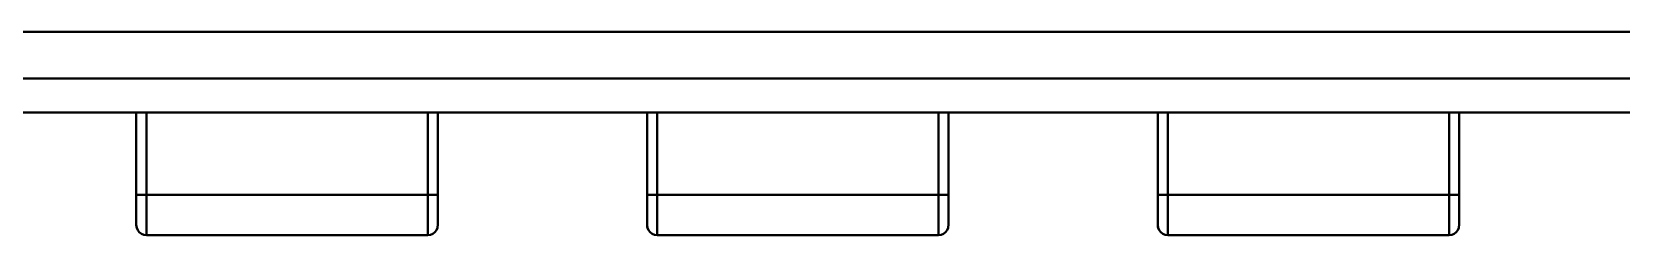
# Model space of a CAD drawing. Extents: x 193 to 1101, y 70 to 664.
# Drawn here: x 450.65 to 466.46, y 489.89 to 491.91 of the extents above; entities that cross this region are included whole.
import ezdxf

# ---------------------------------------------------------------- set-up
doc = ezdxf.new("R2010")
doc.units = 0
doc.header["$MEASUREMENT"] = 0
doc.layers.add('Основная', color=7, linetype='CONTINUOUS', lineweight=40)

msp = doc.modelspace()

# ---------------------------------------------------------------- linework, layer by layer
at = {"layer": 'Основная'}
for p, q in [((481.472, 491.912), (429.992, 491.912)), ((481.472, 491.912), (429.992, 491.912)), ((481.936, 491.448), (429.528, 491.448)), ((481.936, 491.448), (429.528, 491.448)), ((482.272, 491.112), (429.192, 491.112)), ((482.272, 491.112), (429.192, 491.112)), ((449.612, 491.112), (451.692, 491.112)), ((449.612, 491.112), (451.692, 491.112)), ((451.692, 491.112), (451.692, 490.292)), ((451.692, 490.292), (451.692, 491.112)), ((451.692, 491.112), (451.692, 490.292)), ((451.692, 490.292), (451.692, 491.112)), ((451.792, 490.292), (451.792, 491.112)), ((451.792, 490.292), (451.792, 491.112)), ((454.592, 490.292), (454.592, 491.112)), ((454.592, 490.292), (454.592, 491.112)), ((454.692, 490.292), (454.692, 491.112)), ((454.692, 491.112), (456.772, 491.112)), ((454.692, 490.292), (454.692, 491.112)), ((454.692, 490.292), (454.692, 491.112)), ((454.692, 491.112), (456.772, 491.112)), ((454.692, 490.292), (454.692, 491.112)), ((456.772, 491.112), (456.772, 490.292)), ((456.772, 490.292), (456.772, 491.112)), ((456.772, 491.112), (456.772, 490.292)), ((456.772, 490.292), (456.772, 491.112)), ((456.872, 490.292), (456.872, 491.112)), ((456.872, 490.292), (456.872, 491.112)), ((459.672, 490.292), (459.672, 491.112)), ((459.672, 490.292), (459.672, 491.112)), ((459.772, 490.292), (459.772, 491.112)), ((459.772, 491.112), (461.852, 491.112)), ((459.772, 490.292), (459.772, 491.112)), ((459.772, 490.292), (459.772, 491.112)), ((459.772, 491.112), (461.852, 491.112)), ((459.772, 490.292), (459.772, 491.112)), ((461.852, 491.112), (461.852, 490.292)), ((461.852, 490.292), (461.852, 491.112)), ((461.852, 491.112), (461.852, 490.292)), ((461.852, 490.292), (461.852, 491.112)), ((461.952, 490.292), (461.952, 491.112)), ((461.952, 490.292), (461.952, 491.112)), ((464.752, 490.292), (464.752, 491.112)), ((464.752, 490.292), (464.752, 491.112)), ((464.852, 490.292), (464.852, 491.112)), ((464.852, 491.112), (466.932, 491.112)), ((464.852, 490.292), (464.852, 491.112)), ((464.852, 490.292), (464.852, 491.112)), ((464.852, 491.112), (466.932, 491.112)), ((464.852, 490.292), (464.852, 491.112)), ((451.692, 490.292), (451.692, 489.994)), ((451.692, 490.218), (451.692, 490.292)), ((451.696, 490.292), (451.692, 490.292)), ((451.692, 490.292), (451.692, 489.994)), ((451.692, 490.218), (451.692, 490.292)), ((451.696, 490.292), (451.692, 490.292)), ((451.696, 490.292), (451.706, 490.292)), ((451.696, 490.292), (451.706, 490.292)), ((451.706, 490.292), (451.722, 490.292)), ((451.706, 490.292), (451.722, 490.292)), ((451.722, 490.292), (451.742, 490.292)), ((451.722, 490.292), (451.742, 490.292)), ((451.742, 490.292), (451.766, 490.292)), ((451.742, 490.292), (451.766, 490.292)), ((451.766, 490.292), (451.792, 490.292)), ((451.766, 490.292), (451.792, 490.292)), ((451.792, 490.292), (454.592, 490.292)), ((451.792, 490.188), (451.792, 490.292)), ((451.792, 490.292), (454.592, 490.292)), ((451.792, 490.188), (451.792, 490.292)), ((454.618, 490.292), (454.592, 490.292)), ((454.592, 490.188), (454.592, 490.292)), ((454.618, 490.292), (454.592, 490.292)), ((454.592, 490.188), (454.592, 490.292)), ((454.618, 490.292), (454.642, 490.292)), ((454.618, 490.292), (454.642, 490.292)), ((454.642, 490.292), (454.662, 490.292)), ((454.642, 490.292), (454.662, 490.292)), ((454.662, 490.292), (454.678, 490.292)), ((454.662, 490.292), (454.678, 490.292)), ((454.678, 490.292), (454.688, 490.292)), ((454.678, 490.292), (454.688, 490.292)), ((454.688, 490.292), (454.692, 490.292)), ((454.688, 490.292), (454.692, 490.292)), ((454.692, 490.002), (454.692, 490.292)), ((454.692, 490.262), (454.692, 490.292)), ((454.692, 490.002), (454.692, 490.292)), ((454.692, 490.262), (454.692, 490.292)), ((456.772, 490.292), (456.772, 489.994)), ((456.772, 490.218), (456.772, 490.292)), ((456.776, 490.292), (456.772, 490.292)), ((456.772, 490.292), (456.772, 489.994)), ((456.772, 490.218), (456.772, 490.292)), ((456.776, 490.292), (456.772, 490.292)), ((456.776, 490.292), (456.786, 490.292)), ((456.776, 490.292), (456.786, 490.292)), ((456.786, 490.292), (456.802, 490.292)), ((456.786, 490.292), (456.802, 490.292)), ((456.802, 490.292), (456.822, 490.292)), ((456.802, 490.292), (456.822, 490.292)), ((456.822, 490.292), (456.846, 490.292)), ((456.822, 490.292), (456.846, 490.292)), ((456.846, 490.292), (456.872, 490.292)), ((456.846, 490.292), (456.872, 490.292)), ((456.872, 490.292), (459.672, 490.292)), ((456.872, 490.188), (456.872, 490.292)), ((456.872, 490.292), (459.672, 490.292)), ((456.872, 490.188), (456.872, 490.292)), ((459.698, 490.292), (459.672, 490.292)), ((459.672, 490.188), (459.672, 490.292)), ((459.698, 490.292), (459.672, 490.292)), ((459.672, 490.188), (459.672, 490.292)), ((459.698, 490.292), (459.722, 490.292)), ((459.698, 490.292), (459.722, 490.292)), ((459.722, 490.292), (459.742, 490.292)), ((459.722, 490.292), (459.742, 490.292)), ((459.742, 490.292), (459.758, 490.292)), ((459.742, 490.292), (459.758, 490.292)), ((459.758, 490.292), (459.768, 490.292)), ((459.758, 490.292), (459.768, 490.292)), ((459.768, 490.292), (459.772, 490.292)), ((459.768, 490.292), (459.772, 490.292)), ((459.772, 490.002), (459.772, 490.292)), ((459.772, 490.262), (459.772, 490.292)), ((459.772, 490.002), (459.772, 490.292)), ((459.772, 490.262), (459.772, 490.292)), ((461.852, 490.292), (461.852, 489.994)), ((461.852, 490.218), (461.852, 490.292)), ((461.856, 490.292), (461.852, 490.292)), ((461.852, 490.292), (461.852, 489.994)), ((461.852, 490.218), (461.852, 490.292)), ((461.856, 490.292), (461.852, 490.292)), ((461.856, 490.292), (461.866, 490.292)), ((461.856, 490.292), (461.866, 490.292)), ((461.866, 490.292), (461.882, 490.292)), ((461.866, 490.292), (461.882, 490.292)), ((461.882, 490.292), (461.902, 490.292)), ((461.882, 490.292), (461.902, 490.292)), ((461.902, 490.292), (461.926, 490.292)), ((461.902, 490.292), (461.926, 490.292)), ((461.926, 490.292), (461.952, 490.292)), ((461.926, 490.292), (461.952, 490.292)), ((461.952, 490.292), (464.752, 490.292)), ((461.952, 490.188), (461.952, 490.292)), ((461.952, 490.292), (464.752, 490.292)), ((461.952, 490.188), (461.952, 490.292)), ((464.778, 490.292), (464.752, 490.292)), ((464.752, 490.188), (464.752, 490.292)), ((464.778, 490.292), (464.752, 490.292)), ((464.752, 490.188), (464.752, 490.292)), ((464.778, 490.292), (464.802, 490.292)), ((464.778, 490.292), (464.802, 490.292)), ((464.802, 490.292), (464.822, 490.292)), ((464.802, 490.292), (464.822, 490.292)), ((464.822, 490.292), (464.838, 490.292)), ((464.822, 490.292), (464.838, 490.292)), ((464.838, 490.292), (464.848, 490.292)), ((464.838, 490.292), (464.848, 490.292)), ((464.848, 490.292), (464.852, 490.292)), ((464.848, 490.292), (464.852, 490.292)), ((464.852, 490.002), (464.852, 490.292)), ((464.852, 490.262), (464.852, 490.292)), ((464.852, 490.002), (464.852, 490.292)), ((464.852, 490.262), (464.852, 490.292)), ((451.692, 490.152), (451.692, 490.218)), ((451.692, 490.152), (451.692, 490.218)), ((451.692, 490.098), (451.692, 490.152)), ((451.692, 490.098), (451.692, 490.152)), ((451.792, 490.092), (451.792, 490.188)), ((451.792, 490.092), (451.792, 490.188)), ((454.592, 490.092), (454.592, 490.188)), ((454.592, 490.092), (454.592, 490.188)), ((454.692, 490.23), (454.692, 490.262)), ((454.692, 490.23), (454.692, 490.262)), ((454.692, 490.17), (454.692, 490.23)), ((454.692, 490.17), (454.692, 490.23)), ((454.692, 490.112), (454.692, 490.17)), ((454.692, 490.112), (454.692, 490.17)), ((454.692, 490.064), (454.692, 490.112)), ((454.692, 490.064), (454.692, 490.112)), ((456.772, 490.152), (456.772, 490.218)), ((456.772, 490.152), (456.772, 490.218)), ((456.772, 490.098), (456.772, 490.152)), ((456.772, 490.098), (456.772, 490.152)), ((456.872, 490.092), (456.872, 490.188)), ((456.872, 490.092), (456.872, 490.188)), ((459.672, 490.092), (459.672, 490.188)), ((459.672, 490.092), (459.672, 490.188)), ((459.772, 490.23), (459.772, 490.262)), ((459.772, 490.23), (459.772, 490.262)), ((459.772, 490.17), (459.772, 490.23)), ((459.772, 490.17), (459.772, 490.23)), ((459.772, 490.112), (459.772, 490.17)), ((459.772, 490.112), (459.772, 490.17)), ((459.772, 490.064), (459.772, 490.112)), ((459.772, 490.064), (459.772, 490.112)), ((461.852, 490.152), (461.852, 490.218)), ((461.852, 490.152), (461.852, 490.218)), ((461.852, 490.098), (461.852, 490.152)), ((461.852, 490.098), (461.852, 490.152)), ((461.952, 490.092), (461.952, 490.188)), ((461.952, 490.092), (461.952, 490.188)), ((464.752, 490.092), (464.752, 490.188)), ((464.752, 490.092), (464.752, 490.188)), ((464.852, 490.23), (464.852, 490.262)), ((464.852, 490.23), (464.852, 490.262)), ((464.852, 490.17), (464.852, 490.23)), ((464.852, 490.17), (464.852, 490.23)), ((464.852, 490.112), (464.852, 490.17)), ((464.852, 490.112), (464.852, 490.17)), ((464.852, 490.064), (464.852, 490.112)), ((464.852, 490.064), (464.852, 490.112)), ((451.692, 490.052), (451.692, 490.098)), ((451.692, 490.052), (451.692, 490.098)), ((451.692, 490.018), (451.692, 490.052)), ((451.692, 490.018), (451.692, 490.052)), ((451.692, 489.998), (451.692, 490.018)), ((451.692, 489.998), (451.692, 490.018)), ((451.692, 489.994), (451.692, 489.998)), ((451.692, 489.994), (451.692, 489.998)), ((451.692, 489.994), (451.696, 489.966)), ((451.696, 489.966), (451.692, 489.994)), ((451.692, 489.994), (451.696, 489.966)), ((451.696, 489.966), (451.692, 489.994)), ((451.696, 489.966), (451.692, 489.992)), ((451.696, 489.966), (451.692, 489.992)), ((451.694, 489.978), (451.692, 489.98)), ((451.694, 489.978), (451.692, 489.98)), ((451.694, 489.976), (451.694, 489.978)), ((451.694, 489.976), (451.694, 489.978)), ((451.694, 489.974), (451.694, 489.976)), ((451.694, 489.974), (451.694, 489.976)), ((451.696, 489.966), (451.694, 489.974)), ((451.696, 489.966), (451.694, 489.974)), ((451.696, 489.966), (451.706, 489.942)), ((451.706, 489.942), (451.696, 489.966)), ((451.696, 489.966), (451.706, 489.942)), ((451.706, 489.942), (451.696, 489.966)), ((451.792, 490.01), (451.792, 490.092)), ((451.792, 490.01), (451.792, 490.092)), ((451.792, 489.946), (451.792, 490.01)), ((451.792, 489.946), (451.792, 490.01)), ((454.592, 490.01), (454.592, 490.092)), ((454.592, 490.01), (454.592, 490.092)), ((454.592, 489.946), (454.592, 490.01)), ((454.592, 489.946), (454.592, 490.01)), ((454.678, 489.942), (454.688, 489.966)), ((454.678, 489.942), (454.688, 489.966)), ((454.678, 489.942), (454.688, 489.966)), ((454.678, 489.942), (454.688, 489.966)), ((454.688, 489.966), (454.692, 490.002)), ((454.688, 489.966), (454.692, 490.002)), ((454.688, 489.966), (454.692, 490.002)), ((454.688, 489.966), (454.692, 490.002)), ((454.692, 490.026), (454.692, 490.064)), ((454.692, 490.026), (454.692, 490.064)), ((454.692, 490.002), (454.692, 490.026)), ((454.692, 490.002), (454.692, 490.026)), ((456.772, 490.052), (456.772, 490.098)), ((456.772, 490.052), (456.772, 490.098)), ((456.772, 490.018), (456.772, 490.052)), ((456.772, 490.018), (456.772, 490.052)), ((456.772, 489.998), (456.772, 490.018)), ((456.772, 489.998), (456.772, 490.018)), ((456.772, 489.994), (456.772, 489.998)), ((456.772, 489.994), (456.772, 489.998)), ((456.772, 489.994), (456.776, 489.966)), ((456.776, 489.966), (456.772, 489.994)), ((456.772, 489.994), (456.776, 489.966)), ((456.776, 489.966), (456.772, 489.994)), ((456.776, 489.966), (456.772, 489.992)), ((456.776, 489.966), (456.772, 489.992)), ((456.774, 489.978), (456.772, 489.98)), ((456.774, 489.978), (456.772, 489.98)), ((456.774, 489.976), (456.774, 489.978)), ((456.774, 489.976), (456.774, 489.978)), ((456.774, 489.974), (456.774, 489.976)), ((456.774, 489.974), (456.774, 489.976)), ((456.776, 489.966), (456.774, 489.974)), ((456.776, 489.966), (456.774, 489.974)), ((456.776, 489.966), (456.786, 489.942)), ((456.786, 489.942), (456.776, 489.966)), ((456.776, 489.966), (456.786, 489.942)), ((456.786, 489.942), (456.776, 489.966)), ((456.872, 490.01), (456.872, 490.092)), ((456.872, 490.01), (456.872, 490.092)), ((456.872, 489.946), (456.872, 490.01)), ((456.872, 489.946), (456.872, 490.01)), ((459.672, 490.01), (459.672, 490.092)), ((459.672, 490.01), (459.672, 490.092)), ((459.672, 489.946), (459.672, 490.01)), ((459.672, 489.946), (459.672, 490.01)), ((459.758, 489.942), (459.768, 489.966)), ((459.758, 489.942), (459.768, 489.966)), ((459.758, 489.942), (459.768, 489.966)), ((459.758, 489.942), (459.768, 489.966)), ((459.768, 489.966), (459.772, 490.002)), ((459.768, 489.966), (459.772, 490.002)), ((459.768, 489.966), (459.772, 490.002)), ((459.768, 489.966), (459.772, 490.002)), ((459.772, 490.026), (459.772, 490.064)), ((459.772, 490.026), (459.772, 490.064)), ((459.772, 490.002), (459.772, 490.026)), ((459.772, 490.002), (459.772, 490.026)), ((461.852, 490.052), (461.852, 490.098)), ((461.852, 490.052), (461.852, 490.098)), ((461.852, 490.018), (461.852, 490.052)), ((461.852, 490.018), (461.852, 490.052)), ((461.852, 489.998), (461.852, 490.018)), ((461.852, 489.998), (461.852, 490.018)), ((461.852, 489.994), (461.852, 489.998)), ((461.852, 489.994), (461.852, 489.998)), ((461.852, 489.994), (461.856, 489.966)), ((461.856, 489.966), (461.852, 489.994)), ((461.852, 489.994), (461.856, 489.966)), ((461.856, 489.966), (461.852, 489.994)), ((461.856, 489.966), (461.852, 489.992)), ((461.856, 489.966), (461.852, 489.992)), ((461.854, 489.978), (461.852, 489.98)), ((461.854, 489.978), (461.852, 489.98)), ((461.854, 489.976), (461.854, 489.978)), ((461.854, 489.976), (461.854, 489.978)), ((461.854, 489.974), (461.854, 489.976)), ((461.854, 489.974), (461.854, 489.976)), ((461.856, 489.966), (461.854, 489.974)), ((461.856, 489.966), (461.854, 489.974)), ((461.856, 489.966), (461.866, 489.942)), ((461.866, 489.942), (461.856, 489.966)), ((461.856, 489.966), (461.866, 489.942)), ((461.866, 489.942), (461.856, 489.966)), ((461.952, 490.01), (461.952, 490.092)), ((461.952, 490.01), (461.952, 490.092)), ((461.952, 489.946), (461.952, 490.01)), ((461.952, 489.946), (461.952, 490.01)), ((464.752, 490.01), (464.752, 490.092)), ((464.752, 490.01), (464.752, 490.092)), ((464.752, 489.946), (464.752, 490.01)), ((464.752, 489.946), (464.752, 490.01)), ((464.838, 489.942), (464.848, 489.966)), ((464.838, 489.942), (464.848, 489.966)), ((464.838, 489.942), (464.848, 489.966)), ((464.838, 489.942), (464.848, 489.966)), ((464.848, 489.966), (464.852, 490.002)), ((464.848, 489.966), (464.852, 490.002)), ((464.848, 489.966), (464.852, 490.002)), ((464.848, 489.966), (464.852, 490.002)), ((464.852, 490.026), (464.852, 490.064)), ((464.852, 490.026), (464.852, 490.064)), ((464.852, 490.002), (464.852, 490.026)), ((464.852, 490.002), (464.852, 490.026)), ((451.706, 489.942), (451.722, 489.922)), ((451.722, 489.922), (451.706, 489.942)), ((451.706, 489.942), (451.722, 489.922)), ((451.722, 489.922), (451.706, 489.942)), ((451.722, 489.922), (451.742, 489.906)), ((451.742, 489.906), (451.722, 489.922)), ((451.722, 489.922), (451.742, 489.906)), ((451.742, 489.906), (451.722, 489.922)), ((451.742, 489.906), (451.766, 489.896)), ((451.766, 489.896), (451.742, 489.906)), ((451.742, 489.906), (451.766, 489.896)), ((451.766, 489.896), (451.742, 489.906)), ((451.766, 489.896), (451.792, 489.892)), ((451.792, 489.892), (451.766, 489.896)), ((451.766, 489.896), (451.792, 489.892)), ((451.792, 489.892), (451.766, 489.896)), ((451.792, 489.906), (451.792, 489.946)), ((451.792, 489.906), (451.792, 489.946)), ((451.792, 489.892), (451.792, 489.906)), ((451.792, 489.892), (451.792, 489.906)), ((451.792, 489.892), (453.774, 489.892)), ((451.792, 489.892), (454.592, 489.892)), ((451.792, 489.892), (453.774, 489.892)), ((451.792, 489.892), (454.592, 489.892)), ((453.774, 489.892), (453.814, 489.892)), ((453.806, 489.892), (453.774, 489.892)), ((453.774, 489.892), (453.814, 489.892)), ((453.806, 489.892), (453.774, 489.892)), ((453.806, 489.892), (453.814, 489.892)), ((453.806, 489.892), (453.814, 489.892)), ((453.814, 489.892), (454.592, 489.892)), ((453.826, 489.892), (453.814, 489.892)), ((453.822, 489.892), (453.814, 489.892)), ((453.814, 489.892), (454.592, 489.892)), ((453.826, 489.892), (453.814, 489.892)), ((453.822, 489.892), (453.814, 489.892)), ((453.822, 489.892), (453.826, 489.892)), ((453.822, 489.892), (453.826, 489.892)), ((454.592, 489.906), (454.592, 489.946)), ((454.592, 489.906), (454.592, 489.946)), ((454.592, 489.892), (454.592, 489.906)), ((454.592, 489.892), (454.592, 489.906)), ((454.592, 489.892), (454.618, 489.896)), ((454.592, 489.892), (454.618, 489.896)), ((454.592, 489.892), (454.618, 489.896)), ((454.592, 489.892), (454.618, 489.896)), ((454.618, 489.896), (454.642, 489.906)), ((454.618, 489.896), (454.642, 489.906)), ((454.618, 489.896), (454.642, 489.906)), ((454.618, 489.896), (454.642, 489.906)), ((454.642, 489.906), (454.662, 489.922)), ((454.642, 489.906), (454.662, 489.922)), ((454.642, 489.906), (454.662, 489.922)), ((454.642, 489.906), (454.662, 489.922)), ((454.662, 489.922), (454.678, 489.942)), ((454.662, 489.922), (454.678, 489.942)), ((454.662, 489.922), (454.678, 489.942)), ((454.662, 489.922), (454.678, 489.942)), ((456.786, 489.942), (456.802, 489.922)), ((456.802, 489.922), (456.786, 489.942)), ((456.786, 489.942), (456.802, 489.922)), ((456.802, 489.922), (456.786, 489.942)), ((456.802, 489.922), (456.822, 489.906)), ((456.822, 489.906), (456.802, 489.922)), ((456.802, 489.922), (456.822, 489.906)), ((456.822, 489.906), (456.802, 489.922)), ((456.822, 489.906), (456.846, 489.896)), ((456.846, 489.896), (456.822, 489.906)), ((456.822, 489.906), (456.846, 489.896)), ((456.846, 489.896), (456.822, 489.906)), ((456.846, 489.896), (456.872, 489.892)), ((456.872, 489.892), (456.846, 489.896)), ((456.846, 489.896), (456.872, 489.892)), ((456.872, 489.892), (456.846, 489.896)), ((456.872, 489.906), (456.872, 489.946)), ((456.872, 489.906), (456.872, 489.946)), ((456.872, 489.892), (456.872, 489.906)), ((456.872, 489.892), (456.872, 489.906)), ((456.872, 489.892), (458.854, 489.892)), ((456.872, 489.892), (459.672, 489.892)), ((456.872, 489.892), (458.854, 489.892)), ((456.872, 489.892), (459.672, 489.892)), ((458.854, 489.892), (458.894, 489.892)), ((458.886, 489.892), (458.854, 489.892)), ((458.854, 489.892), (458.894, 489.892)), ((458.886, 489.892), (458.854, 489.892)), ((458.886, 489.892), (458.894, 489.892)), ((458.886, 489.892), (458.894, 489.892)), ((458.894, 489.892), (459.672, 489.892)), ((458.906, 489.892), (458.894, 489.892)), ((458.902, 489.892), (458.894, 489.892)), ((458.894, 489.892), (459.672, 489.892)), ((458.906, 489.892), (458.894, 489.892)), ((458.902, 489.892), (458.894, 489.892)), ((458.902, 489.892), (458.906, 489.892)), ((458.902, 489.892), (458.906, 489.892)), ((459.672, 489.906), (459.672, 489.946)), ((459.672, 489.906), (459.672, 489.946)), ((459.672, 489.892), (459.672, 489.906)), ((459.672, 489.892), (459.672, 489.906)), ((459.672, 489.892), (459.698, 489.896)), ((459.672, 489.892), (459.698, 489.896)), ((459.672, 489.892), (459.698, 489.896)), ((459.672, 489.892), (459.698, 489.896)), ((459.698, 489.896), (459.722, 489.906)), ((459.698, 489.896), (459.722, 489.906)), ((459.698, 489.896), (459.722, 489.906)), ((459.698, 489.896), (459.722, 489.906)), ((459.722, 489.906), (459.742, 489.922)), ((459.722, 489.906), (459.742, 489.922)), ((459.722, 489.906), (459.742, 489.922)), ((459.722, 489.906), (459.742, 489.922)), ((459.742, 489.922), (459.758, 489.942)), ((459.742, 489.922), (459.758, 489.942)), ((459.742, 489.922), (459.758, 489.942)), ((459.742, 489.922), (459.758, 489.942)), ((461.866, 489.942), (461.882, 489.922)), ((461.882, 489.922), (461.866, 489.942)), ((461.866, 489.942), (461.882, 489.922)), ((461.882, 489.922), (461.866, 489.942)), ((461.882, 489.922), (461.902, 489.906)), ((461.902, 489.906), (461.882, 489.922)), ((461.882, 489.922), (461.902, 489.906)), ((461.902, 489.906), (461.882, 489.922)), ((461.902, 489.906), (461.926, 489.896)), ((461.926, 489.896), (461.902, 489.906)), ((461.902, 489.906), (461.926, 489.896)), ((461.926, 489.896), (461.902, 489.906)), ((461.926, 489.896), (461.952, 489.892)), ((461.952, 489.892), (461.926, 489.896)), ((461.926, 489.896), (461.952, 489.892)), ((461.952, 489.892), (461.926, 489.896)), ((461.952, 489.906), (461.952, 489.946)), ((461.952, 489.906), (461.952, 489.946)), ((461.952, 489.892), (461.952, 489.906)), ((461.952, 489.892), (461.952, 489.906)), ((461.952, 489.892), (463.934, 489.892)), ((461.952, 489.892), (464.752, 489.892)), ((461.952, 489.892), (463.934, 489.892)), ((461.952, 489.892), (464.752, 489.892)), ((463.934, 489.892), (463.974, 489.892)), ((463.966, 489.892), (463.934, 489.892)), ((463.934, 489.892), (463.974, 489.892)), ((463.966, 489.892), (463.934, 489.892)), ((463.966, 489.892), (463.974, 489.892)), ((463.966, 489.892), (463.974, 489.892)), ((463.974, 489.892), (464.752, 489.892)), ((463.986, 489.892), (463.974, 489.892)), ((463.982, 489.892), (463.974, 489.892)), ((463.974, 489.892), (464.752, 489.892)), ((463.986, 489.892), (463.974, 489.892)), ((463.982, 489.892), (463.974, 489.892)), ((463.982, 489.892), (463.986, 489.892)), ((463.982, 489.892), (463.986, 489.892)), ((464.752, 489.906), (464.752, 489.946)), ((464.752, 489.906), (464.752, 489.946)), ((464.752, 489.892), (464.752, 489.906)), ((464.752, 489.892), (464.752, 489.906)), ((464.752, 489.892), (464.778, 489.896)), ((464.752, 489.892), (464.778, 489.896)), ((464.752, 489.892), (464.778, 489.896)), ((464.752, 489.892), (464.778, 489.896)), ((464.778, 489.896), (464.802, 489.906)), ((464.778, 489.896), (464.802, 489.906)), ((464.778, 489.896), (464.802, 489.906)), ((464.778, 489.896), (464.802, 489.906)), ((464.802, 489.906), (464.822, 489.922)), ((464.802, 489.906), (464.822, 489.922)), ((464.802, 489.906), (464.822, 489.922)), ((464.802, 489.906), (464.822, 489.922)), ((464.822, 489.922), (464.838, 489.942)), ((464.822, 489.922), (464.838, 489.942)), ((464.822, 489.922), (464.838, 489.942)), ((464.822, 489.922), (464.838, 489.942))]:
    msp.add_line(p, q, dxfattribs=at)

doc.saveas('drawing.dxf')
